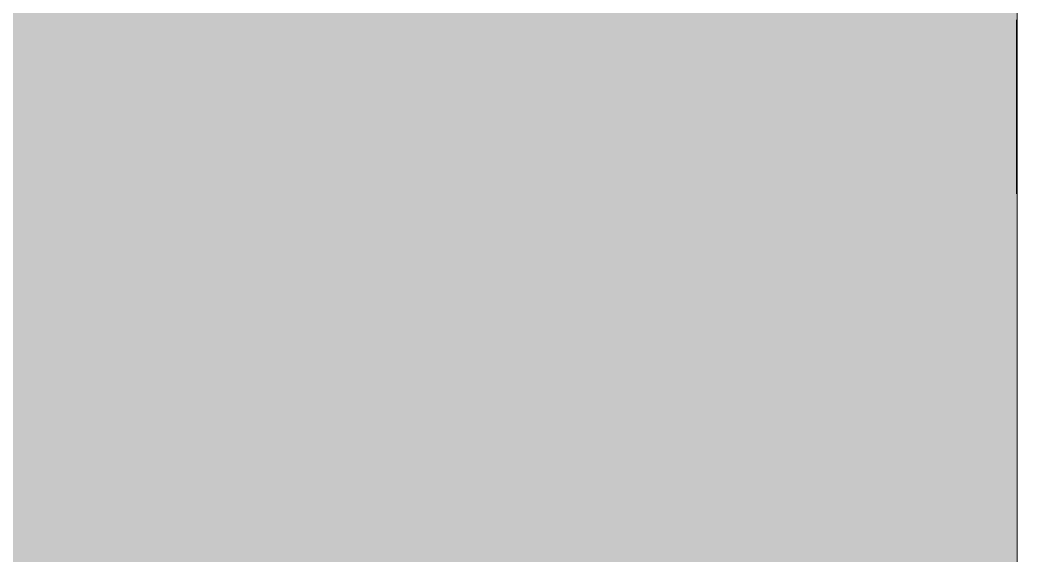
# Model space of a CAD drawing. Header units: millimetres. Extents: x -3817 to 677485, y -22715 to 103890.
# Drawn here: x -318.7 to -305.47, y -19537.39 to -19530.28 of the extents above; entities that cross this region are included whole.
import ezdxf

# ---------------------------------------------------------------- set-up
doc = ezdxf.new("R2010")
doc.units = ezdxf.units.MM
doc.layers.add('PDF _Геометрия', color=7, linetype='Continuous', true_color=0x1d1d1d)
doc.layers.add('PDF _Сплошная заливка', color=7, linetype='Continuous', true_color=0xffffff)

msp = doc.modelspace()

# ---------------------------------------------------------------- hatches: boundary and pattern name
at = {"layer": 'PDF _Сплошная заливка', "transparency": 33554559}
h = msp.add_hatch(color=256, dxfattribs=at)
h.paths.add_polyline_path([(-345.78, -19602.534), (-305.467, -19602.534), (-305.467, -19522.144), (-321.34, -19522.144), (-321.411, -19521.642), (-332.749, -19521.642), (-332.749, -19522.144), (-348.772, -19522.144), (-348.772, -19563.087), (-349.087, -19563.087), (-349.087, -19599.769), (-345.78, -19599.776), (-345.78, -19601.864)], flags=0)
h.paths.add_polyline_path([(-332.355, -19520.405), (-321.34, -19520.405), (-321.411, -19520.254), (-332.749, -19520.254), (-332.749, -19520.405), (-332.434, -19520.405)], flags=0)

# ---------------------------------------------------------------- linework, layer by layer
at = {"layer": 'PDF _Геометрия', "color": 253, "lineweight": 9, "true_color": 0xaaaaaa}
msp.add_lwpolyline([(-349.087, -19563.087), (-349.087, -19599.769), (-345.78, -19599.769), (-345.78, -19602.534), (-318.064, -19602.534), (-305.467, -19602.534), (-305.467, -19522.144), (-321.34, -19522.144), (-321.34, -19521.642)], dxfattribs=at)
at = {"layer": 'PDF _Геометрия', "color": 7, "lineweight": 9}
msp.add_lwpolyline([(-305.474, -19532.587), (-305.474, -19532.269), (-305.474, -19532.218), (-305.474, -19532.15), (-305.474, -19532.066), (-305.474, -19531.97), (-305.474, -19531.862), (-305.474, -19531.747), (-305.474, -19531.625), (-305.474, -19531.499), (-305.474, -19531.371), (-305.474, -19531.245), (-305.474, -19531.121), (-305.474, -19531.002), (-305.474, -19530.891), (-305.474, -19530.789), (-305.474, -19530.699), (-305.474, -19530.624), (-305.474, -19530.565), (-305.474, -19530.525), (-305.474, -19530.406), (-305.474, -19530.381), (-305.474, -19530.277), (-305.474, -19530.381), (-305.474, -19530.406), (-305.474, -19530.525), (-305.474, -19530.526), (-305.474, -19530.526), (-305.474, -19530.527), (-305.474, -19530.528), (-305.474, -19530.528), (-305.474, -19530.529), (-305.474, -19530.53), (-305.474, -19530.53), (-305.474, -19530.531), (-305.474, -19530.532), (-305.474, -19530.533), (-305.474, -19530.533), (-305.474, -19530.534), (-305.474, -19530.535), (-305.474, -19530.536), (-305.474, -19530.536), (-305.474, -19530.537), (-305.474, -19530.538), (-305.474, -19530.539), (-305.474, -19530.54), (-305.474, -19530.54), (-305.474, -19530.541), (-305.474, -19530.542), (-305.474, -19530.543), (-305.474, -19530.544), (-305.474, -19530.545), (-305.474, -19530.545), (-305.474, -19530.546), (-305.474, -19530.547), (-305.474, -19530.548), (-305.474, -19530.549), (-305.474, -19530.55), (-305.474, -19530.551), (-305.474, -19530.552), (-305.474, -19530.553), (-305.474, -19530.554), (-305.474, -19530.555), (-305.474, -19530.556), (-305.474, -19530.557), (-305.474, -19530.558), (-305.474, -19530.559), (-305.474, -19530.56), (-305.474, -19530.561), (-305.474, -19530.562), (-305.474, -19530.563), (-305.474, -19530.564), (-305.474, -19530.565), (-305.474, -19530.566), (-305.474, -19530.567), (-305.474, -19530.568), (-305.474, -19530.569), (-305.474, -19530.57), (-305.474, -19530.571), (-305.474, -19530.573), (-305.474, -19530.574), (-305.474, -19530.575), (-305.474, -19530.576), (-305.474, -19530.577), (-305.474, -19530.578), (-305.474, -19530.579), (-305.474, -19530.58), (-305.474, -19530.582), (-305.474, -19530.583), (-305.474, -19530.584), (-305.474, -19530.585), (-305.474, -19530.587), (-305.474, -19530.588), (-305.474, -19530.589), (-305.474, -19530.59), (-305.474, -19530.591), (-305.474, -19530.593), (-305.474, -19530.594), (-305.474, -19530.595), (-305.474, -19530.596), (-305.474, -19530.598), (-305.474, -19530.599), (-305.474, -19530.6), (-305.474, -19530.602), (-305.474, -19530.603), (-305.474, -19530.604), (-305.474, -19530.606), (-305.474, -19530.607), (-305.474, -19530.608), (-305.474, -19530.61), (-305.474, -19530.611), (-305.474, -19530.612), (-305.474, -19530.614), (-305.474, -19530.615), (-305.474, -19530.617), (-305.474, -19530.618), (-305.474, -19530.619), (-305.474, -19530.621), (-305.474, -19530.622), (-305.474, -19530.624), (-305.474, -19530.625), (-305.474, -19530.626), (-305.474, -19530.628), (-305.474, -19530.629), (-305.474, -19530.631), (-305.474, -19530.632), (-305.474, -19530.634), (-305.474, -19530.635), (-305.474, -19530.637), (-305.474, -19530.638), (-305.474, -19530.64), (-305.474, -19530.641), (-305.474, -19530.643), (-305.474, -19530.644), (-305.474, -19530.646), (-305.474, -19530.647), (-305.474, -19530.649), (-305.474, -19530.651), (-305.474, -19530.652), (-305.474, -19530.654), (-305.474, -19530.655), (-305.474, -19530.657), (-305.474, -19530.658), (-305.474, -19530.66), (-305.474, -19530.662), (-305.474, -19530.663), (-305.474, -19530.665), (-305.474, -19530.666), (-305.474, -19530.668), (-305.474, -19530.67), (-305.474, -19530.671), (-305.474, -19530.673), (-305.474, -19530.675), (-305.474, -19530.676), (-305.474, -19530.678), (-305.474, -19530.68), (-305.474, -19530.681), (-305.474, -19530.683), (-305.474, -19530.685), (-305.474, -19530.687), (-305.474, -19530.688), (-305.474, -19530.69), (-305.474, -19530.692), (-305.474, -19530.693), (-305.474, -19530.695), (-305.474, -19530.697), (-305.474, -19530.699), (-305.474, -19530.7), (-305.474, -19530.702), (-305.474, -19530.704), (-305.474, -19530.706), (-305.474, -19530.708), (-305.474, -19530.709), (-305.474, -19530.711), (-305.474, -19530.713), (-305.474, -19530.715), (-305.474, -19530.717), (-305.474, -19530.718), (-305.474, -19530.72), (-305.474, -19530.722), (-305.474, -19530.724), (-305.474, -19530.726), (-305.474, -19530.728), (-305.474, -19530.729), (-305.474, -19530.731), (-305.474, -19530.733), (-305.474, -19530.735), (-305.474, -19530.737), (-305.474, -19530.739), (-305.474, -19530.741), (-305.474, -19530.743), (-305.474, -19530.745), (-305.474, -19530.746), (-305.474, -19530.748), (-305.474, -19530.75), (-305.474, -19530.752), (-305.474, -19530.754), (-305.474, -19530.756), (-305.474, -19530.758), (-305.474, -19530.76), (-305.474, -19530.762), (-305.474, -19530.764), (-305.474, -19530.766), (-305.474, -19530.768), (-305.474, -19530.77), (-305.474, -19530.772), (-305.474, -19530.774), (-305.474, -19530.776), (-305.474, -19530.778), (-305.474, -19530.78), (-305.474, -19530.782), (-305.474, -19530.784), (-305.474, -19530.786), (-305.474, -19530.788), (-305.474, -19530.79), (-305.474, -19530.792), (-305.474, -19530.794), (-305.474, -19530.796), (-305.474, -19530.798), (-305.474, -19530.8), (-305.474, -19530.802), (-305.474, -19530.804), (-305.474, -19530.806), (-305.474, -19530.809), (-305.474, -19530.811), (-305.474, -19530.813), (-305.474, -19530.815), (-305.474, -19530.817), (-305.474, -19530.819), (-305.474, -19530.821), (-305.474, -19530.823), (-305.474, -19530.825), (-305.474, -19530.828), (-305.474, -19530.83), (-305.474, -19530.832), (-305.474, -19530.834), (-305.474, -19530.836), (-305.474, -19530.838), (-305.474, -19530.84), (-305.474, -19530.843), (-305.474, -19530.845), (-305.474, -19530.847), (-305.474, -19530.849), (-305.474, -19530.851), (-305.474, -19530.854), (-305.474, -19530.856), (-305.474, -19530.858), (-305.474, -19530.86), (-305.474, -19530.862), (-305.474, -19530.865), (-305.474, -19530.867), (-305.474, -19530.869), (-305.474, -19530.871), (-305.474, -19530.873), (-305.474, -19530.876), (-305.474, -19530.878), (-305.474, -19530.88), (-305.474, -19530.882), (-305.474, -19530.885), (-305.474, -19530.887), (-305.474, -19530.889), (-305.474, -19530.892), (-305.474, -19530.894), (-305.474, -19530.896), (-305.474, -19530.898), (-305.474, -19530.901), (-305.474, -19530.903), (-305.474, -19530.905), (-305.474, -19530.908), (-305.474, -19530.91), (-305.474, -19530.912), (-305.474, -19530.914), (-305.474, -19530.917), (-305.474, -19530.919), (-305.474, -19530.921), (-305.474, -19530.924), (-305.474, -19530.926), (-305.474, -19530.928), (-305.474, -19530.931), (-305.474, -19530.933), (-305.474, -19530.935), (-305.474, -19530.938), (-305.474, -19530.94), (-305.474, -19530.942), (-305.474, -19530.945), (-305.474, -19530.947), (-305.474, -19530.95), (-305.474, -19530.952), (-305.474, -19530.954), (-305.474, -19530.957), (-305.474, -19530.959), (-305.474, -19530.961), (-305.474, -19530.964), (-305.474, -19530.966), (-305.474, -19530.969), (-305.474, -19530.971), (-305.474, -19530.973), (-305.474, -19530.976), (-305.474, -19530.978), (-305.474, -19530.981), (-305.474, -19530.983), (-305.474, -19530.986), (-305.474, -19530.988), (-305.474, -19530.99), (-305.474, -19530.993), (-305.474, -19530.995), (-305.474, -19530.998), (-305.474, -19531), (-305.474, -19531.003), (-305.474, -19531.005), (-305.474, -19531.008), (-305.474, -19531.01), (-305.474, -19531.012), (-305.474, -19531.015), (-305.474, -19531.017), (-305.474, -19531.02), (-305.474, -19531.022), (-305.474, -19531.025), (-305.474, -19531.027), (-305.474, -19531.03), (-305.474, -19531.032), (-305.474, -19531.035), (-305.474, -19531.037), (-305.474, -19531.04), (-305.474, -19531.042), (-305.474, -19531.045), (-305.474, -19531.047), (-305.474, -19531.05), (-305.474, -19531.052), (-305.474, -19531.055), (-305.474, -19531.057), (-305.474, -19531.06), (-305.474, -19531.062), (-305.474, -19531.065), (-305.474, -19531.067), (-305.474, -19531.07), (-305.474, -19531.073), (-305.474, -19531.075), (-305.474, -19531.078), (-305.474, -19531.08), (-305.474, -19531.083), (-305.474, -19531.085), (-305.474, -19531.088), (-305.474, -19531.09), (-305.474, -19531.093), (-305.474, -19531.095), (-305.474, -19531.098), (-305.474, -19531.101), (-305.474, -19531.103), (-305.474, -19531.106), (-305.474, -19531.108), (-305.474, -19531.111), (-305.474, -19531.113), (-305.474, -19531.116), (-305.474, -19531.119), (-305.474, -19531.121), (-305.474, -19531.124), (-305.474, -19531.126), (-305.474, -19531.129), (-305.474, -19531.132), (-305.474, -19531.134), (-305.474, -19531.137), (-305.474, -19531.139), (-305.474, -19531.142), (-305.474, -19531.145), (-305.474, -19531.147), (-305.474, -19531.15), (-305.474, -19531.152), (-305.474, -19531.155), (-305.474, -19531.158), (-305.474, -19531.16), (-305.474, -19531.163), (-305.474, -19531.165), (-305.474, -19531.168), (-305.474, -19531.171), (-305.474, -19531.173), (-305.474, -19531.176), (-305.474, -19531.179), (-305.474, -19531.181), (-305.474, -19531.184), (-305.474, -19531.186), (-305.474, -19531.189), (-305.474, -19531.192), (-305.474, -19531.194), (-305.474, -19531.197), (-305.474, -19531.2), (-305.474, -19531.202), (-305.474, -19531.205), (-305.474, -19531.208), (-305.474, -19531.21), (-305.474, -19531.213), (-305.474, -19531.216), (-305.474, -19531.218), (-305.474, -19531.221), (-305.474, -19531.224), (-305.474, -19531.226), (-305.474, -19531.229), (-305.474, -19531.232), (-305.474, -19531.234), (-305.474, -19531.237), (-305.474, -19531.24), (-305.474, -19531.242), (-305.474, -19531.245), (-305.474, -19531.248), (-305.474, -19531.25), (-305.474, -19531.253), (-305.474, -19531.256), (-305.474, -19531.258), (-305.474, -19531.261), (-305.474, -19531.264), (-305.474, -19531.266), (-305.474, -19531.269), (-305.474, -19531.272), (-305.474, -19531.274), (-305.474, -19531.277), (-305.474, -19531.28), (-305.474, -19531.282), (-305.474, -19531.285), (-305.474, -19531.288), (-305.474, -19531.29), (-305.474, -19531.293), (-305.474, -19531.296), (-305.474, -19531.299), (-305.474, -19531.301), (-305.474, -19531.304), (-305.474, -19531.307), (-305.474, -19531.309), (-305.474, -19531.312), (-305.474, -19531.315), (-305.474, -19531.317), (-305.474, -19531.32), (-305.474, -19531.323), (-305.474, -19531.325), (-305.474, -19531.328), (-305.474, -19531.331), (-305.474, -19531.334), (-305.474, -19531.336), (-305.474, -19531.339), (-305.474, -19531.342), (-305.474, -19531.344), (-305.474, -19531.347), (-305.474, -19531.35), (-305.474, -19531.352), (-305.474, -19531.355), (-305.474, -19531.358), (-305.474, -19531.361), (-305.474, -19531.363), (-305.474, -19531.366), (-305.474, -19531.369), (-305.474, -19531.371), (-305.474, -19531.374), (-305.474, -19531.377), (-305.474, -19531.38), (-305.474, -19531.382), (-305.474, -19531.385), (-305.474, -19531.388), (-305.474, -19531.39), (-305.474, -19531.393), (-305.474, -19531.396), (-305.474, -19531.398), (-305.474, -19531.401), (-305.474, -19531.404), (-305.474, -19531.407), (-305.474, -19531.409), (-305.474, -19531.412), (-305.474, -19531.415), (-305.474, -19531.417), (-305.474, -19531.42), (-305.474, -19531.423), (-305.474, -19531.426), (-305.474, -19531.428), (-305.474, -19531.431), (-305.474, -19531.434), (-305.474, -19531.436), (-305.474, -19531.439), (-305.474, -19531.442), (-305.474, -19531.444), (-305.474, -19531.447), (-305.474, -19531.45), (-305.474, -19531.453), (-305.474, -19531.455), (-305.474, -19531.458), (-305.474, -19531.461), (-305.474, -19531.463), (-305.474, -19531.466), (-305.474, -19531.469), (-305.474, -19531.472), (-305.474, -19531.474), (-305.474, -19531.477), (-305.474, -19531.48), (-305.474, -19531.482), (-305.474, -19531.485), (-305.474, -19531.488), (-305.474, -19531.491), (-305.474, -19531.493), (-305.474, -19531.496), (-305.474, -19531.499), (-305.474, -19531.501), (-305.474, -19531.504), (-305.474, -19531.507), (-305.474, -19531.509), (-305.474, -19531.512), (-305.474, -19531.515), (-305.474, -19531.517), (-305.474, -19531.52), (-305.474, -19531.523), (-305.474, -19531.526), (-305.474, -19531.528), (-305.474, -19531.531), (-305.474, -19531.534), (-305.474, -19531.536), (-305.474, -19531.539), (-305.474, -19531.542), (-305.474, -19531.544), (-305.474, -19531.547), (-305.474, -19531.55), (-305.474, -19531.552), (-305.474, -19531.555), (-305.474, -19531.558), (-305.474, -19531.56), (-305.474, -19531.563), (-305.474, -19531.566), (-305.474, -19531.568), (-305.474, -19531.571), (-305.474, -19531.574), (-305.474, -19531.576), (-305.474, -19531.579), (-305.474, -19531.582), (-305.474, -19531.584), (-305.474, -19531.587), (-305.474, -19531.59), (-305.474, -19531.592), (-305.474, -19531.595), (-305.474, -19531.598), (-305.474, -19531.6), (-305.474, -19531.603), (-305.474, -19531.606), (-305.474, -19531.608), (-305.474, -19531.611), (-305.474, -19531.614), (-305.474, -19531.616), (-305.474, -19531.619), (-305.474, -19531.621), (-305.474, -19531.624), (-305.474, -19531.627), (-305.474, -19531.629), (-305.474, -19531.632), (-305.474, -19531.635), (-305.474, -19531.637), (-305.474, -19531.64), (-305.474, -19531.643), (-305.474, -19531.645), (-305.474, -19531.648), (-305.474, -19531.65), (-305.474, -19531.653), (-305.474, -19531.656), (-305.474, -19531.658), (-305.474, -19531.661), (-305.474, -19531.663), (-305.474, -19531.666), (-305.474, -19531.669), (-305.474, -19531.671), (-305.474, -19531.674), (-305.474, -19531.677), (-305.474, -19531.679), (-305.474, -19531.682), (-305.474, -19531.684), (-305.474, -19531.687), (-305.474, -19531.689), (-305.474, -19531.692), (-305.474, -19531.695), (-305.474, -19531.697), (-305.474, -19531.7), (-305.474, -19531.702), (-305.474, -19531.705), (-305.474, -19531.708), (-305.474, -19531.71), (-305.474, -19531.713), (-305.474, -19531.715), (-305.474, -19531.718), (-305.474, -19531.72), (-305.474, -19531.723), (-305.474, -19531.725), (-305.474, -19531.728), (-305.474, -19531.731), (-305.474, -19531.733), (-305.474, -19531.736), (-305.474, -19531.738), (-305.474, -19531.741), (-305.474, -19531.743), (-305.474, -19531.746), (-305.474, -19531.748), (-305.474, -19531.751), (-305.474, -19531.753), (-305.474, -19531.756), (-305.474, -19531.758), (-305.474, -19531.761), (-305.474, -19531.763), (-305.474, -19531.766), (-305.474, -19531.768), (-305.474, -19531.771), (-305.474, -19531.773), (-305.474, -19531.776), (-305.474, -19531.778), (-305.474, -19531.781), (-305.474, -19531.783), (-305.474, -19531.786), (-305.474, -19531.788), (-305.474, -19531.791), (-305.474, -19531.793), (-305.474, -19531.796), (-305.474, -19531.798), (-305.474, -19531.801), (-305.474, -19531.803), (-305.474, -19531.806), (-305.474, -19531.808), (-305.474, -19531.811), (-305.474, -19531.813), (-305.474, -19531.815), (-305.474, -19531.818), (-305.474, -19531.82), (-305.474, -19531.823), (-305.474, -19531.825), (-305.474, -19531.828), (-305.474, -19531.83), (-305.474, -19531.832), (-305.474, -19531.835), (-305.474, -19531.837), (-305.474, -19531.84), (-305.474, -19531.842), (-305.474, -19531.845), (-305.474, -19531.847), (-305.474, -19531.849), (-305.474, -19531.852), (-305.474, -19531.854), (-305.474, -19531.856), (-305.474, -19531.859), (-305.474, -19531.861), (-305.474, -19531.864), (-305.474, -19531.866), (-305.474, -19531.868), (-305.474, -19531.871), (-305.474, -19531.873), (-305.474, -19531.875), (-305.474, -19531.878), (-305.474, -19531.88), (-305.474, -19531.882), (-305.474, -19531.885), (-305.474, -19531.887), (-305.474, -19531.89), (-305.474, -19531.892), (-305.474, -19531.894), (-305.474, -19531.896), (-305.474, -19531.899), (-305.474, -19531.901), (-305.474, -19531.903), (-305.474, -19531.906), (-305.474, -19531.908), (-305.474, -19531.91), (-305.474, -19531.913), (-305.474, -19531.915), (-305.474, -19531.917), (-305.474, -19531.919), (-305.474, -19531.922), (-305.474, -19531.924), (-305.474, -19531.926), (-305.474, -19531.929), (-305.474, -19531.931), (-305.474, -19531.933), (-305.474, -19531.935), (-305.474, -19531.938), (-305.474, -19531.94), (-305.474, -19531.942), (-305.474, -19531.944), (-305.474, -19531.946), (-305.474, -19531.949), (-305.474, -19531.951), (-305.474, -19531.953), (-305.474, -19531.955), (-305.474, -19531.957), (-305.474, -19531.96), (-305.474, -19531.962), (-305.474, -19531.964), (-305.474, -19531.966), (-305.474, -19531.968), (-305.474, -19531.971), (-305.474, -19531.973), (-305.474, -19531.975), (-305.474, -19531.977), (-305.474, -19531.979), (-305.474, -19531.981), (-305.474, -19531.983), (-305.474, -19531.986), (-305.474, -19531.988), (-305.474, -19531.99), (-305.474, -19531.992), (-305.474, -19531.994), (-305.474, -19531.996), (-305.474, -19531.998), (-305.474, -19532), (-305.474, -19532.003), (-305.474, -19532.005), (-305.474, -19532.007), (-305.474, -19532.009), (-305.474, -19532.011), (-305.474, -19532.013), (-305.474, -19532.015), (-305.474, -19532.017), (-305.474, -19532.019), (-305.474, -19532.021), (-305.474, -19532.023), (-305.474, -19532.025), (-305.474, -19532.027), (-305.474, -19532.029), (-305.474, -19532.031), (-305.474, -19532.033), (-305.474, -19532.035), (-305.474, -19532.037), (-305.474, -19532.039), (-305.474, -19532.041), (-305.474, -19532.043), (-305.474, -19532.045), (-305.474, -19532.047), (-305.474, -19532.049), (-305.474, -19532.051), (-305.474, -19532.053), (-305.474, -19532.055), (-305.474, -19532.057), (-305.474, -19532.059), (-305.474, -19532.061), (-305.474, -19532.063), (-305.474, -19532.065), (-305.474, -19532.067), (-305.474, -19532.069), (-305.474, -19532.071), (-305.474, -19532.072), (-305.474, -19532.074), (-305.474, -19532.076), (-305.474, -19532.078), (-305.474, -19532.08), (-305.474, -19532.082), (-305.474, -19532.084), (-305.474, -19532.086), (-305.474, -19532.087), (-305.474, -19532.089), (-305.474, -19532.091), (-305.474, -19532.093), (-305.474, -19532.095), (-305.474, -19532.097), (-305.474, -19532.098), (-305.474, -19532.1), (-305.474, -19532.102), (-305.474, -19532.104), (-305.474, -19532.106), (-305.474, -19532.107), (-305.474, -19532.109), (-305.474, -19532.111), (-305.474, -19532.113), (-305.474, -19532.115), (-305.474, -19532.116), (-305.474, -19532.118), (-305.474, -19532.12), (-305.474, -19532.122), (-305.474, -19532.123), (-305.474, -19532.125), (-305.474, -19532.127), (-305.474, -19532.128), (-305.474, -19532.13), (-305.474, -19532.132), (-305.474, -19532.134), (-305.474, -19532.135), (-305.474, -19532.137), (-305.474, -19532.139), (-305.474, -19532.14), (-305.474, -19532.142), (-305.474, -19532.144), (-305.474, -19532.145), (-305.474, -19532.147), (-305.474, -19532.148), (-305.474, -19532.15), (-305.474, -19532.152), (-305.474, -19532.153), (-305.474, -19532.155), (-305.474, -19532.156), (-305.474, -19532.158), (-305.474, -19532.16), (-305.474, -19532.161), (-305.474, -19532.163), (-305.474, -19532.164), (-305.474, -19532.166), (-305.474, -19532.167), (-305.474, -19532.169), (-305.474, -19532.17), (-305.474, -19532.172), (-305.474, -19532.174), (-305.474, -19532.175), (-305.474, -19532.176), (-305.474, -19532.178), (-305.474, -19532.179), (-305.474, -19532.181), (-305.474, -19532.182), (-305.474, -19532.184), (-305.474, -19532.185), (-305.474, -19532.187), (-305.474, -19532.188), (-305.474, -19532.19), (-305.474, -19532.191), (-305.474, -19532.193), (-305.474, -19532.194), (-305.474, -19532.195), (-305.474, -19532.197), (-305.474, -19532.198), (-305.474, -19532.2), (-305.474, -19532.201), (-305.474, -19532.202), (-305.474, -19532.204), (-305.474, -19532.205), (-305.474, -19532.206), (-305.474, -19532.208), (-305.474, -19532.209), (-305.474, -19532.21), (-305.474, -19532.212), (-305.474, -19532.213), (-305.474, -19532.214), (-305.474, -19532.215), (-305.474, -19532.217), (-305.474, -19532.218), (-305.474, -19532.219), (-305.474, -19532.221), (-305.474, -19532.222), (-305.474, -19532.223), (-305.474, -19532.224), (-305.474, -19532.226), (-305.474, -19532.227), (-305.474, -19532.228), (-305.474, -19532.229), (-305.474, -19532.23), (-305.474, -19532.231), (-305.474, -19532.233), (-305.474, -19532.234), (-305.474, -19532.235), (-305.474, -19532.236), (-305.474, -19532.237), (-305.474, -19532.238), (-305.474, -19532.24), (-305.474, -19532.241), (-305.474, -19532.242), (-305.474, -19532.243), (-305.474, -19532.244), (-305.474, -19532.245), (-305.474, -19532.246), (-305.474, -19532.247), (-305.474, -19532.248), (-305.474, -19532.249), (-305.474, -19532.25), (-305.474, -19532.252), (-305.474, -19532.253), (-305.474, -19532.254), (-305.474, -19532.255), (-305.474, -19532.255), (-305.474, -19532.257), (-305.474, -19532.258), (-305.474, -19532.258), (-305.474, -19532.259), (-305.474, -19532.26), (-305.474, -19532.261), (-305.474, -19532.262), (-305.474, -19532.263), (-305.474, -19532.264), (-305.474, -19532.265), (-305.474, -19532.266), (-305.474, -19532.267), (-305.474, -19532.268), (-305.474, -19532.269)], close=True, dxfattribs=at)

doc.saveas('drawing.dxf')
